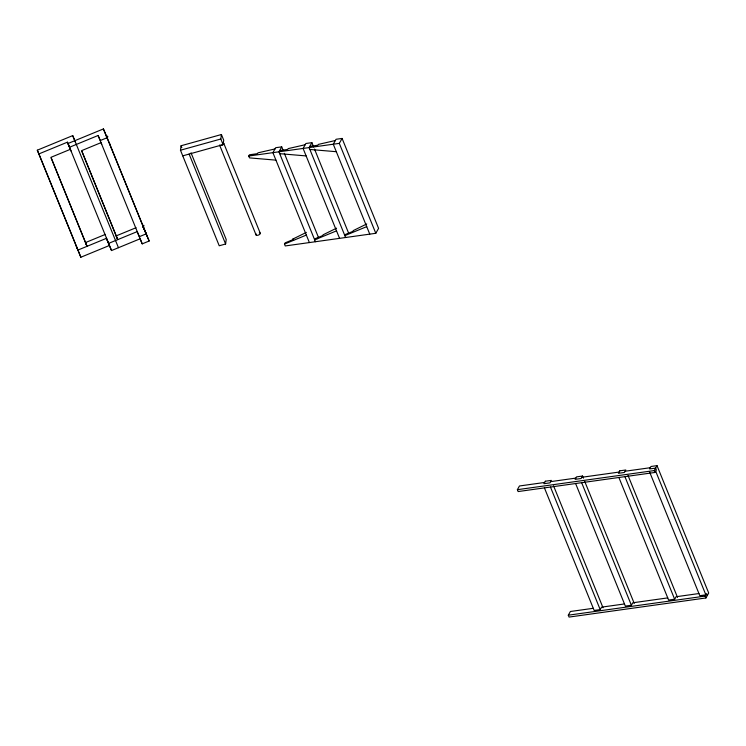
<?xml version="1.0" encoding="UTF-8"?>
<svg xmlns="http://www.w3.org/2000/svg" width="746" height="746" viewBox="0 0 746 746"><rect width="100%" height="100%" fill="white"/><g stroke="black" fill="none" stroke-linecap="round" stroke-linejoin="round"><path stroke-width="1.12" d="M191.023 152.809L226.206 239.513L225.609 243.998L219.231 245.77L180.467 150.226L181.073 145.75L221.422 134.522L223.707 140.136L223.101 144.621L182.742 155.849M223.101 144.621L220.825 138.998L221.422 134.522M275.936 160.138L249.509 157.891L248.744 156.026L249.444 154.786L257.491 153.667L257.957 152.837L274.985 148.948M309.385 242.571L272.896 152.65L275.684 147.708L281.718 146.869L278.939 151.802L315.427 241.723M339.57 238.356L303.09 148.435L305.869 143.493L311.903 142.654L309.124 147.587L345.612 237.508M306.364 232.388L292.926 239.018L292.46 239.839L285.168 242.832L284.478 244.073L285.233 245.947L375.798 233.293L339.309 143.372L342.097 138.439L336.054 139.278L333.275 144.22L369.764 234.141M317.097 238.767L318.206 236.79L284.329 153.294M375.798 233.293L378.586 228.36L342.097 138.439M593.266 608.307L570.392 611.496L568.303 615.198L569.067 617.073L705.921 597.966L708.7 593.023L657.012 465.635L650.969 466.483L649.58 468.945L655.622 468.106L656.377 469.98L654.988 472.451L518.134 491.558L517.379 489.684L519.458 485.982L544.617 482.466M582.542 476.032L581.153 478.503L575.119 479.352L576.509 476.88L582.542 476.032L583.419 478.195M654.988 472.451L654.223 470.577L657.012 465.635M544.421 487.884L594.161 610.452L600.194 609.613L601.584 607.141L624.458 603.952M575.614 483.529L625.353 606.097L631.386 605.258L632.776 602.787L667.754 597.9M618.891 477.487L668.621 600.054L674.654 599.215L676.053 596.744L698.918 593.546M705.921 597.966L705.157 596.091L706.546 593.62L707.311 595.495M336.549 228.173L323.111 234.794L322.645 235.624L315.362 238.617L314.663 239.858L336.53 230.859M366.743 223.959L353.306 230.579L352.839 231.409L345.547 234.403L344.848 235.633L366.724 226.644M111.536 250.553L67.989 143.502L103.414 128.927L149.153 241.014L142.234 243.867L140.043 238.823L111.536 250.553L109.345 245.509L80.848 257.239L37.3 150.188L72.716 135.613L118.455 247.7M37.3 150.188L38.913 153.909L67.41 142.178L69.611 147.214L98.108 135.483L100.3 140.528L107.219 137.684M71.029 150.972L70.32 149.349L50.952 157.322L87.058 246.311L85.445 242.599L105.382 234.393M143.157 226.756L146.244 233.843L139.325 236.696L137.124 231.652L108.627 243.382L106.436 238.338L77.938 250.069L76.325 246.357M136.07 227.707L116.134 235.913L117.756 239.625L81.64 150.636L101.018 142.654L101.726 144.276M284.478 244.073L306.345 235.074M180.467 150.226L220.825 138.998M305.17 144.733L288.142 148.622L287.686 149.442L279.629 150.571M335.364 140.518L318.337 144.407L317.871 145.228L309.823 146.356M248.744 156.026L339.309 143.372M550.66 481.627L575.809 478.111M581.852 477.272L619.077 472.069M625.12 471.23L650.279 467.714M517.379 489.684L654.223 470.577M568.303 615.198L705.157 596.091M309.888 149.461L336.315 151.708M279.694 153.676L306.13 155.923M292.926 239.018L293.682 240.091M103.414 128.927L110.128 144.855M149.153 241.014L142.85 226.113M655.687 471.211L705.856 594.851L699.813 595.7L649.645 472.059M628.001 475.389L677.508 597.378M624.924 476.647L674.654 599.215M584.733 481.431L634.24 603.421M581.656 482.69L631.386 605.258M553.541 485.795L603.038 607.785M550.464 487.045L600.194 609.613M311.903 142.654L313.646 146.934M314.514 149.079L348.391 232.575M281.718 146.869L283.023 150.077M223.753 143.288L260.242 233.209M256.074 234.971L219.585 145.05A2.257 1.016 -22.1 0 0 222.877 144.677A2.257 1.016 -22.1 0 0 222.83 142.906M189.12 154.077L225.609 243.998M181.073 145.75L181.828 147.624M109.662 143.773L146.962 235.969M98.108 135.483L142.234 243.867M81.873 151.307L117.113 238.161M72.716 135.613L75.215 141.759M67.41 142.178L70.32 149.349M106.436 238.338L109.345 245.509M51.185 158.003L86.424 244.847M38.913 153.909L80.848 257.239M259.31 232.827A2.257 1.016 -22.1 0 1 259.944 234.113A2.257 1.016 -22.1 0 1 257.006 235.354A2.257 1.016 -22.1 0 1 256.372 234.067M106.324 136.098A2.341 1.044 -22.1 0 1 107.042 137.758M143.698 225.255A2.341 1.044 -22.1 0 1 142.672 227.064M545.317 481.235L543.918 483.706L549.961 482.858L551.35 480.396L545.317 481.235M619.777 470.838L618.387 473.309L624.421 472.46L625.819 469.989L619.777 470.838"/></g></svg>
